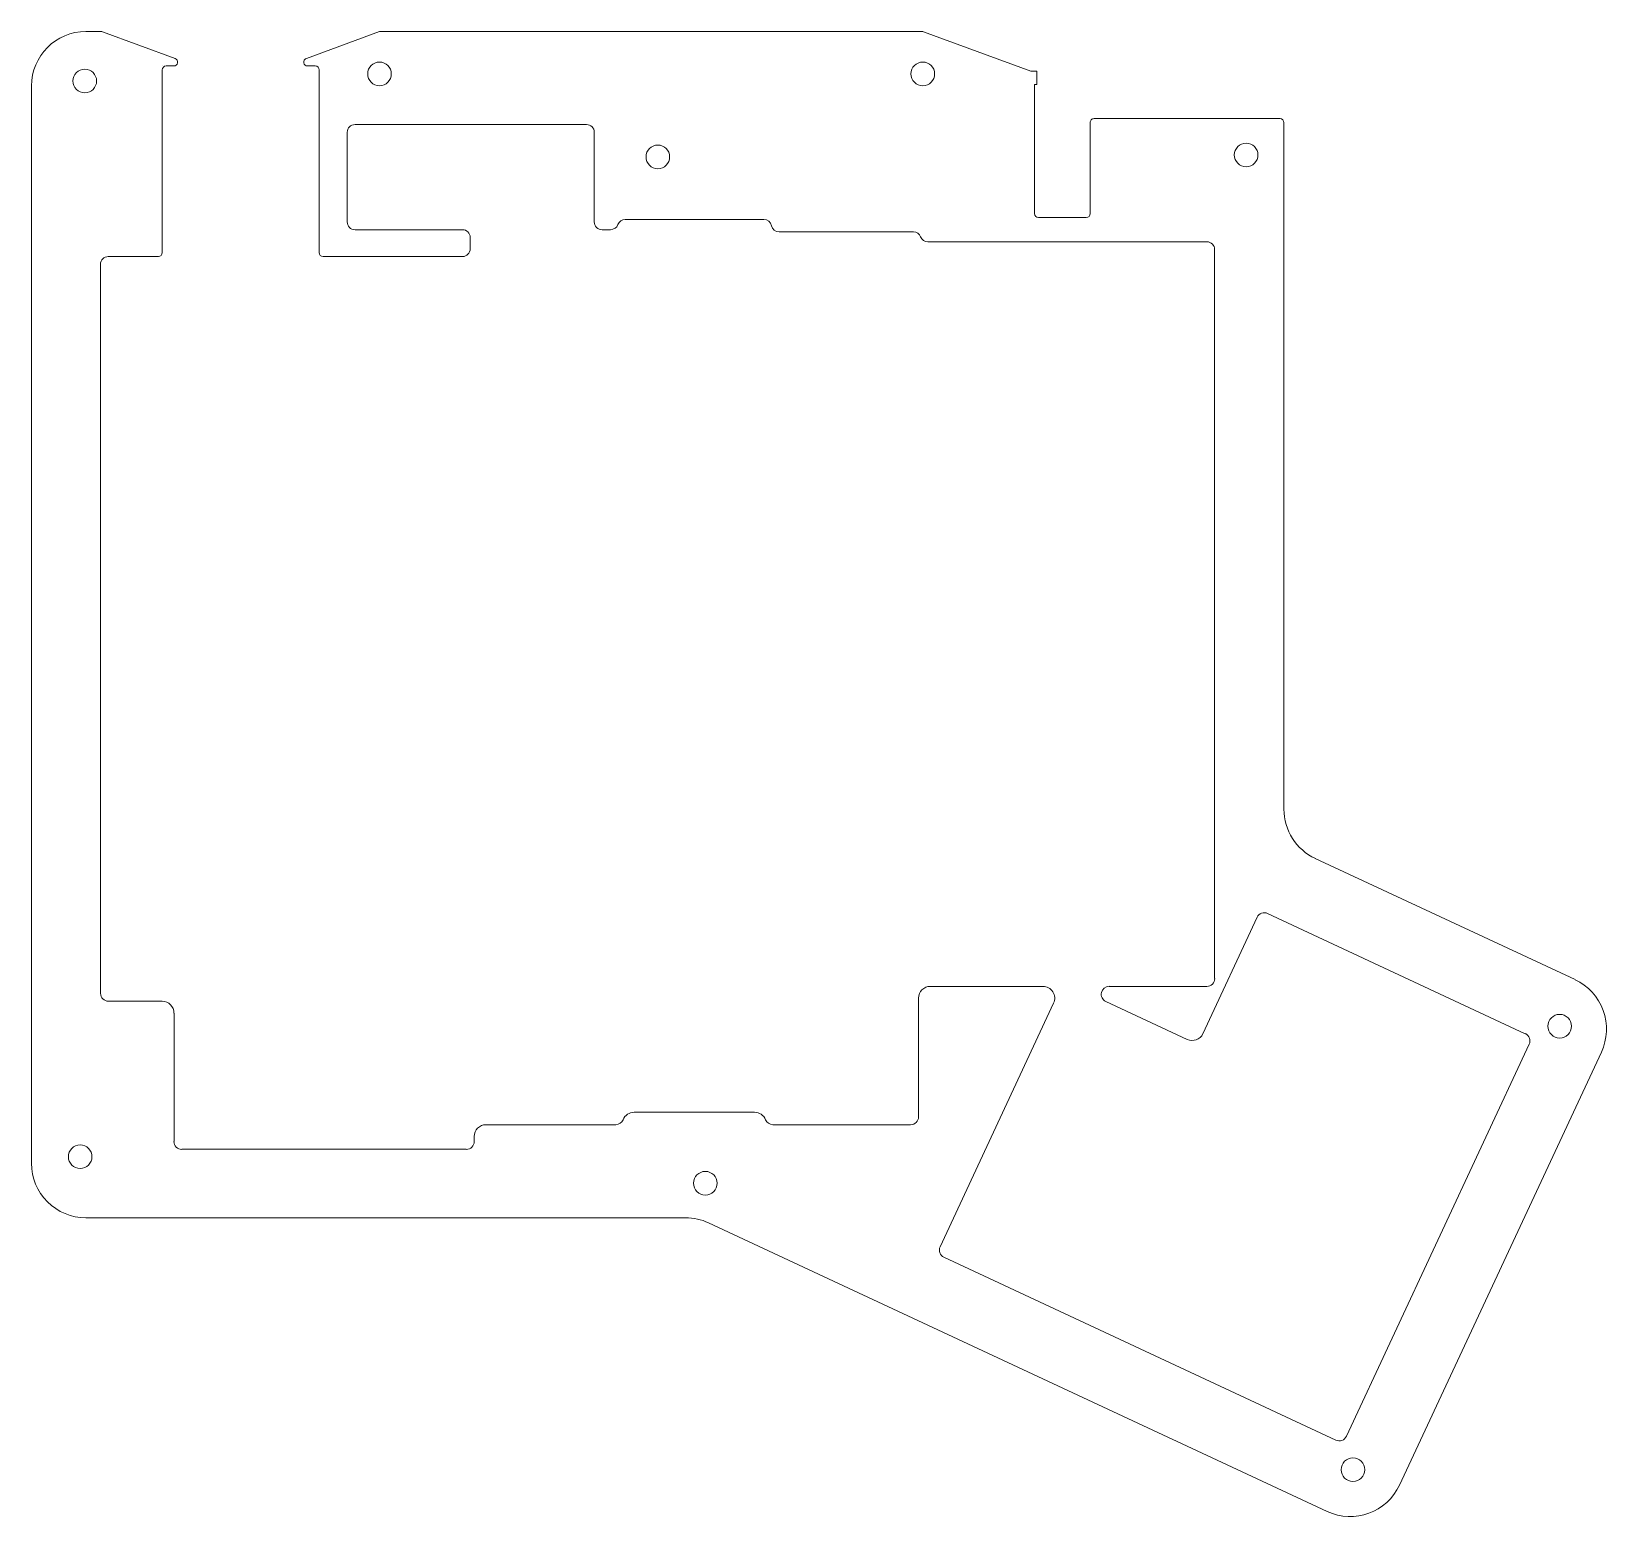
# Model space of a CAD drawing. Header units: millimetres. Extents: x 0 to 203, y 0 to 191.
import ezdxf

# ---------------------------------------------------------------- set-up
doc = ezdxf.new("R2010")
doc.units = ezdxf.units.MM
doc.layers.add('Cut', color=7, linetype='Continuous', lineweight=0, true_color=0xde3535)

msp = doc.modelspace()

# ---------------------------------------------------------------- linework, layer by layer
at = {"layer": 'Cut'}
for p, q in [((7, 190.94), (8.97, 190.94)), ((9.14, 190.91), (18.47, 187.48)), ((35.35, 187.48), (44.76, 190.94)), ((44.76, 190.94), (114.55, 190.94)), ((114.72, 190.91), (128.52, 185.83)), ((16.82, 186.51), (16.82, 186.51)), ((16.82, 186.51), (16.82, 186.51)), ((18.3, 186.51), (17.32, 186.51)), ((36.5, 186.51), (35.52, 186.51)), ((16.82, 182.3), (16.82, 186.01)), ((37, 182.3), (37, 186.01)), ((128.52, 185.83), (129.32, 185.83)), ((129.32, 185.83), (129.32, 184.13)), ((0, 179.74), (0, 183.94)), ((129.32, 184.13), (129.02, 184.13)), ((129.02, 179.92), (129.02, 184.13)), ((16.82, 182.3), (16.82, 179.74)), ((37, 182.3), (37, 179.74)), ((0, 45.41), (0, 179.74)), ((16.82, 179.74), (16.82, 162.51)), ((37, 179.74), (37, 162.51)), ((71.39, 178.98), (41.61, 178.98)), ((129.02, 179.92), (129.02, 167.52)), ((136.17, 167.52), (136.17, 179.24)), ((136.67, 179.74), (160.59, 179.74)), ((161.09, 179.24), (161.09, 90.95)), ((40.61, 177.98), (40.61, 166.46)), ((72.39, 166.46), (72.39, 177.98)), ((93.16, 166.77), (76.36, 166.77)), ((94.19, 166.77), (93.16, 166.77)), ((129.52, 167.02), (135.67, 167.02)), ((41.61, 165.46), (55.43, 165.46)), ((56.43, 164.46), (56.43, 164.18)), ((56.43, 164.18), (56.43, 163.01)), ((74.49, 165.46), (73.39, 165.46)), ((112.72, 165.18), (96.15, 165.18)), ((113.43, 165.18), (112.72, 165.18)), ((116.2, 163.91), (115.29, 163.91)), ((151.17, 163.91), (116.2, 163.91)), ((152.18, 162.07), (152.18, 162.91)), ((152.18, 143.85), (152.18, 162.07)), ((8.87, 161.01), (8.87, 159.6)), ((16.32, 162.01), (9.87, 162.01)), ((55.43, 162.01), (37.5, 162.01)), ((8.87, 159.6), (8.89, 141.97)), ((152.18, 69.18), (152.18, 143.85)), ((8.89, 141.97), (8.89, 67.26)), ((165.13, 84.6), (198.54, 69.03)), ((157.64, 77.05), (150.67, 62.08)), ((192.14, 62.08), (158.99, 77.54)), ((115.61, 68.16), (130.09, 68.16)), ((138.61, 68.16), (151.17, 68.16)), ((9.89, 66.26), (16.8, 66.26)), ((114.08, 51.4), (114.08, 66.64)), ((131.47, 65.99), (116.87, 34.68)), ((148.64, 61.35), (138.18, 66.23)), ((18.33, 64.73), (18.33, 48.22)), ((169.13, 10.32), (192.63, 60.73)), ((201.92, 59.72), (175.96, 4.04)), ((77.51, 51.97), (93, 51.97)), ((56.93, 48.22), (56.93, 48.86)), ((58.46, 50.38), (75.15, 50.38)), ((95.36, 50.38), (113.07, 50.38)), ((19.34, 47.21), (55.92, 47.21)), ((84.13, 38.41), (7, 38.41)), ((166.66, 0.66), (87.09, 37.75)), ((117.36, 33.33), (167.78, 9.83))]:
    msp.add_line(p, q, dxfattribs=at)
at = {"layer": 'Cut', "lineweight": 0}
for centre in [(44.76, 185.49), (114.64, 185.49), (6.85, 184.58), (80.56, 174.82), (156.23, 175.07), (196.56, 63.04), (6.26, 46.26), (86.67, 42.85), (169.97, 6.02)]:
    msp.add_circle(centre, 1.52, dxfattribs=at)
at = {"layer": 'Cut'}
for centre, radius, start, end in [((7, 183.94), 7, 90, 180), ((8.97, 190.44), 0.5, 69.7772, 90), ((114.55, 190.44), 0.5, 69.7772, 90), ((17.32, 186.01), 0.5, 90, 180), ((18.3, 187.01), 0.5, 270, 69.7772), ((35.52, 187.01), 0.5, 110.2228, 270), ((36.5, 186.01), 0.5, 360, 90), ((41.61, 177.98), 1, 90, 180), ((71.39, 177.98), 1, 0, 90), ((136.67, 179.24), 0.5, 89.9967, 180), ((160.59, 179.24), 0.5, 0, 89.9967), ((41.61, 166.46), 1, 180, 270), ((73.39, 166.46), 1, 180, 270), ((76.36, 165.77), 1, 90, 159.8453), ((94.19, 165.77), 1, 11.9027, 90), ((129.52, 167.52), 0.5, 180, 270), ((135.67, 167.52), 0.5, 270, 0), ((55.43, 164.46), 1, 360, 90), ((74.49, 166.46), 1, 270, 339.8453), ((96.15, 166.18), 1, 191.9027, 270), ((113.43, 164.18), 1, 21.4076, 90), ((115.29, 164.91), 1, 201.4076, 270), ((16.32, 162.51), 0.5, 270, 0), ((37.5, 162.51), 0.5, 180.001, 270), ((55.43, 163.01), 1, 270, 360), ((151.18, 162.91), 1, 0.0003, 90), ((9.87, 161.01), 1, 90, 180.0005), ((168.09, 90.95), 7, 180, 245.0019), ((158.56, 76.62), 1.02, 65, 155), ((151.17, 69.18), 1.02, 270, 360), ((195.58, 62.68), 7, 335.0002, 65.0019), ((9.89, 67.26), 1, 180, 270), ((115.61, 66.64), 1.52, 90, 180), ((130.09, 66.64), 1.52, 335, 90), ((138.61, 67.15), 1.02, 90, 245), ((16.8, 64.73), 1.52, 0, 90), ((149.29, 62.73), 1.52, 245, 335), ((191.71, 61.16), 1.02, 335, 65), ((75.15, 51.4), 1.02, 270, 337.9757), ((77.51, 50.45), 1.52, 90, 157.9757), ((93, 50.45), 1.52, 22.0243, 90), ((95.36, 51.4), 1.02, 202.0243, 270), ((113.07, 51.4), 1.02, 270, 360), ((58.46, 48.86), 1.52, 90, 180), ((19.34, 48.22), 1.02, 180, 270), ((55.92, 48.22), 1.02, 270, 360), ((7, 45.41), 7, 180, 270.0001), ((84.13, 31.41), 7, 65.0046, 90.0001), ((117.79, 34.26), 1.02, 155, 245), ((168.21, 10.75), 1.02, 245, 335), ((169.62, 7), 7, 245.0046, 335.0002)]:
    msp.add_arc(centre, radius, start, end, dxfattribs=at)

doc.saveas('drawing.dxf')
